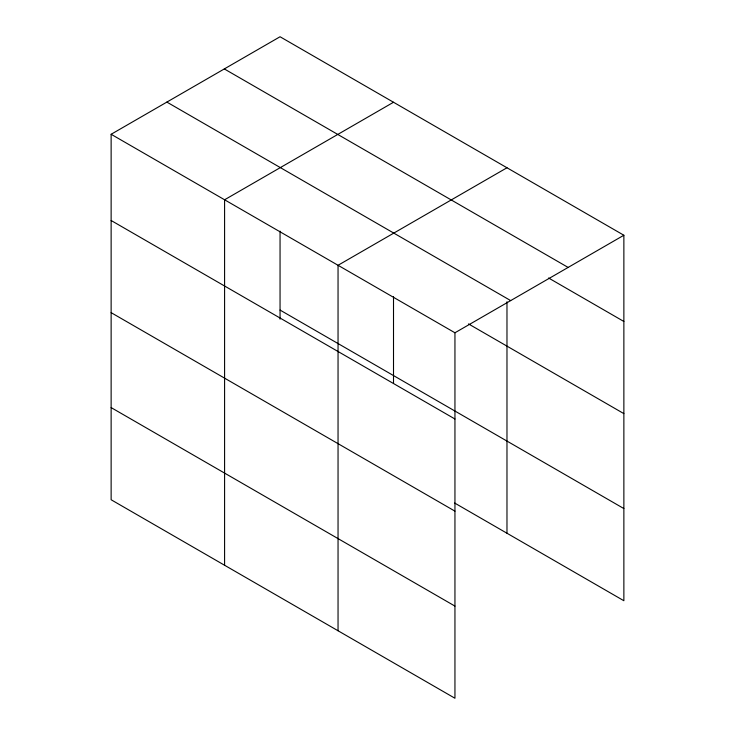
<?xml version="1.0" encoding="UTF-8"?>
<svg xmlns="http://www.w3.org/2000/svg" width="735" height="735" viewBox="0 0 735 735"><rect width="100%" height="100%" fill="white"/><g stroke="black" fill="none" stroke-linecap="round" stroke-linejoin="round"><path stroke-width="1.1" d="M454.947 511.147L454.947 332.78L111.132 134.275L111.132 499.754L454.947 698.25L454.947 511.147L111.132 312.651M111.132 134.275L280.053 36.75L623.868 235.246L623.868 600.725L454.68 503.043M393.51 102.257L224.588 199.782L224.588 565.252M506.975 167.764L338.045 265.289L338.045 630.759M454.947 332.78L623.868 235.246M224.313 68.934L568.127 267.43M548.576 277.995L623.868 321.471M166.873 102.091L510.687 300.597M468.498 323.914L623.868 413.621M280.053 310.069L623.868 508.565M111.132 220.5L454.947 418.996M111.132 407.594L454.947 606.099M506.975 301.763L506.975 533.233M393.51 296.646L393.51 383.541M280.053 231.139L280.053 319.174"/></g></svg>
